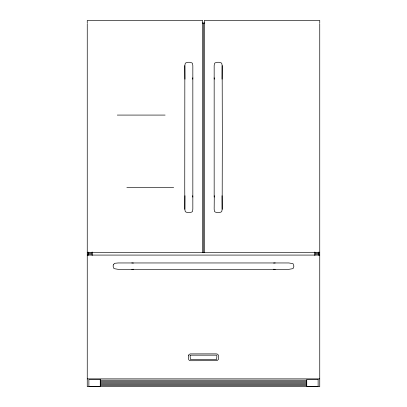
<?xml version="1.0" encoding="UTF-8"?>
<svg xmlns="http://www.w3.org/2000/svg" width="407" height="407" viewBox="0 0 407 407"><rect width="100%" height="100%" fill="white"/><g stroke="black" fill="none" stroke-linecap="round" stroke-linejoin="round"><path stroke-width="0.61" d="M184.844 65.593L184.753 187.469L184.844 209.284L185.287 211.686C187.301 212.958 190.379 212.958 192.394 211.686L192.837 209.284L192.837 77.783L192.837 65.593L192.394 63.192C190.379 61.92 187.301 61.92 185.287 63.192L184.844 65.593L184.961 79.167M214.163 197.095L214.163 65.593L214.606 63.192C216.621 61.92 219.699 61.92 221.713 63.192L222.156 65.593L222.329 137.439L222.156 209.284L221.713 211.686C219.699 212.958 216.621 212.958 214.606 211.686L214.163 209.284L214.28 195.711M192.72 79.167L192.837 77.783M184.961 195.711L184.844 209.284M222.039 79.167L222.156 65.593M131.756 269.332L133.425 269.236M273.575 263.054L275.244 262.958M202.228 23.041L204.772 23.041M117.302 115.079L165.11 115.079M126.857 187.668L173.662 187.668M87.251 252.482L319.749 252.482M88.08 253.134L92.145 253.134M314.855 253.134L318.92 253.134M88.08 254.105L92.145 254.105M314.855 254.105L318.92 254.105M87.251 255.077L319.749 255.077M87.251 378.871L319.749 378.871M100.259 380.169L306.741 380.169M100.259 381.206L306.741 381.206M100.259 382.244L306.741 382.244M100.259 383.282L306.741 383.282M100.259 384.315L306.741 384.315M100.259 385.353L306.741 385.353M273.575 269.236L275.244 269.332M131.756 262.958L133.425 263.054M214.163 77.783L214.28 79.167M222.039 195.711L222.156 209.284M192.72 195.711L192.837 197.095M319.749 23.041L319.749 20.447L204.314 20.447L204.314 252.482M319.749 23.677L319.749 386.65L87.251 386.65L87.251 23.677M318.92 251.974L318.92 255.586M314.855 251.974L314.855 255.586M203.5 23.041L203.5 252.482M202.686 252.482L202.686 20.447L87.251 20.447L87.251 23.041M92.145 251.974L92.145 255.586M88.08 251.974L88.08 255.586M188.497 355.367C188.166 357.158 187.846 360.811 190.624 360.724L216.931 360.668L218.452 359.457L218.503 355.367L217.684 354.232L216.376 353.881L190.344 353.897L189.107 354.38L188.497 355.367M190.094 355.535L190.359 359.381A0.631 0.631 0 0 0 190.552 359.432L216.448 359.437A0.631 0.631 0 0 0 216.641 359.381L216.916 355.632L216.641 355.225A0.631 0.631 0 0 0 216.448 355.169L190.552 355.169A0.631 0.631 0 0 0 190.359 355.225L190.094 355.535M113.309 264.881L113.085 266.142L113.97 268.62L118.132 269.332L288.868 269.332L293.03 268.62L293.915 266.142L293.03 263.665L288.868 262.958L118.132 262.958L114.54 263.314L113.309 264.881M100.259 379.522L88.879 379.522L88.879 386.324L100.259 386.324L100.259 379.522M318.121 379.522L306.741 379.522L306.741 386.324L318.121 386.324L318.121 379.522"/></g></svg>
